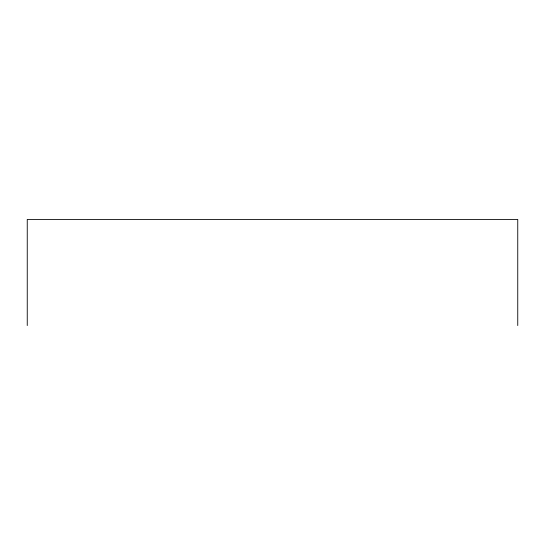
<?xml version="1.0" encoding="UTF-8"?>
<svg xmlns="http://www.w3.org/2000/svg" width="545" height="545" viewBox="0 0 545 545"><rect width="100%" height="100%" fill="white"/><g stroke="black" fill="none" stroke-linecap="round" stroke-linejoin="round"><path stroke-width="0.82" d="M517.75 325.556L517.75 219.444L27.25 219.444L27.25 325.556"/></g></svg>
